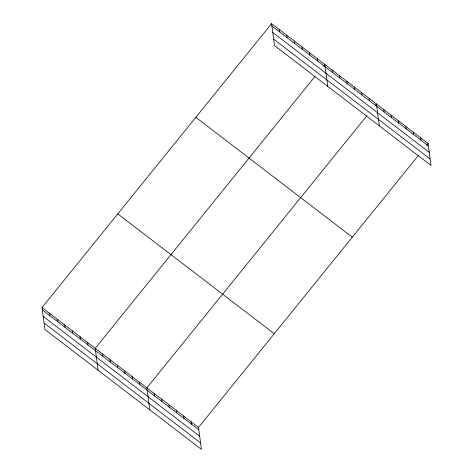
<?xml version="1.0" encoding="UTF-8"?>
<svg xmlns="http://www.w3.org/2000/svg" width="473" height="473" viewBox="0 0 473 473"><rect width="100%" height="100%" fill="white"/><g stroke="black" fill="none" stroke-linecap="round" stroke-linejoin="round"><path stroke-width="0.71" d="M42.02 307.58L198.5 427.415L201.427 449.35L44.947 329.515L42.02 307.58L271.573 23.65L428.053 143.485L430.98 165.42L274.5 45.585L271.573 23.65M314.852 76.661L95.221 348.323L98.148 370.258M323.42 66.066L324.774 64.393L327.7 86.328M366.947 115.649L146.861 387.872L149.787 409.807M375.515 105.053L376.413 103.942L379.34 125.871M198.5 427.415L418.587 155.197M426.699 145.158L428.053 143.485M271.886 26.021L428.372 145.855M272.75 32.477L429.23 152.312M273.636 39.129L430.117 158.963M195.816 117.345L352.302 237.18M117.771 213.885L274.257 333.719M42.334 309.951L198.82 429.786M43.197 316.407L199.683 436.242M44.084 323.059L200.57 442.894M420.674 137.832L420.994 140.203M413.301 132.186L413.615 134.557M405.923 126.539L406.242 128.904M398.544 120.887L398.863 123.258M391.171 115.241L391.484 117.606M383.792 109.588L384.106 111.959M369.035 98.289L369.354 100.66M361.662 92.643L361.975 95.008M354.283 86.991L354.602 89.362M346.904 81.344L347.223 83.709M339.531 75.692L339.845 78.063M332.152 70.045L332.466 72.41M317.176 58.575L317.489 60.94M309.573 52.751L309.892 55.122M301.975 46.933L302.288 49.304M294.372 41.11L294.691 43.481M286.774 35.292L287.087 37.663M279.171 29.468L279.49 31.839M191.127 421.768L191.441 424.133M183.749 416.116L184.062 418.487M176.37 410.469L176.689 412.834M168.997 404.817L169.31 407.188M161.618 399.171L161.932 401.536M154.239 393.518L154.559 395.889M139.488 382.219L139.801 384.59M132.109 376.573L132.422 378.938M124.73 370.921L125.049 373.292M117.357 365.274L117.671 367.639M109.978 359.622L110.292 361.993M102.6 353.975L102.919 356.34M87.623 342.505L87.937 344.876M80.02 336.681L80.339 339.052M72.422 330.864L72.736 333.234M64.819 325.04L65.138 327.411M57.221 319.222L57.535 321.593M49.618 313.404L49.937 315.769"/></g></svg>
